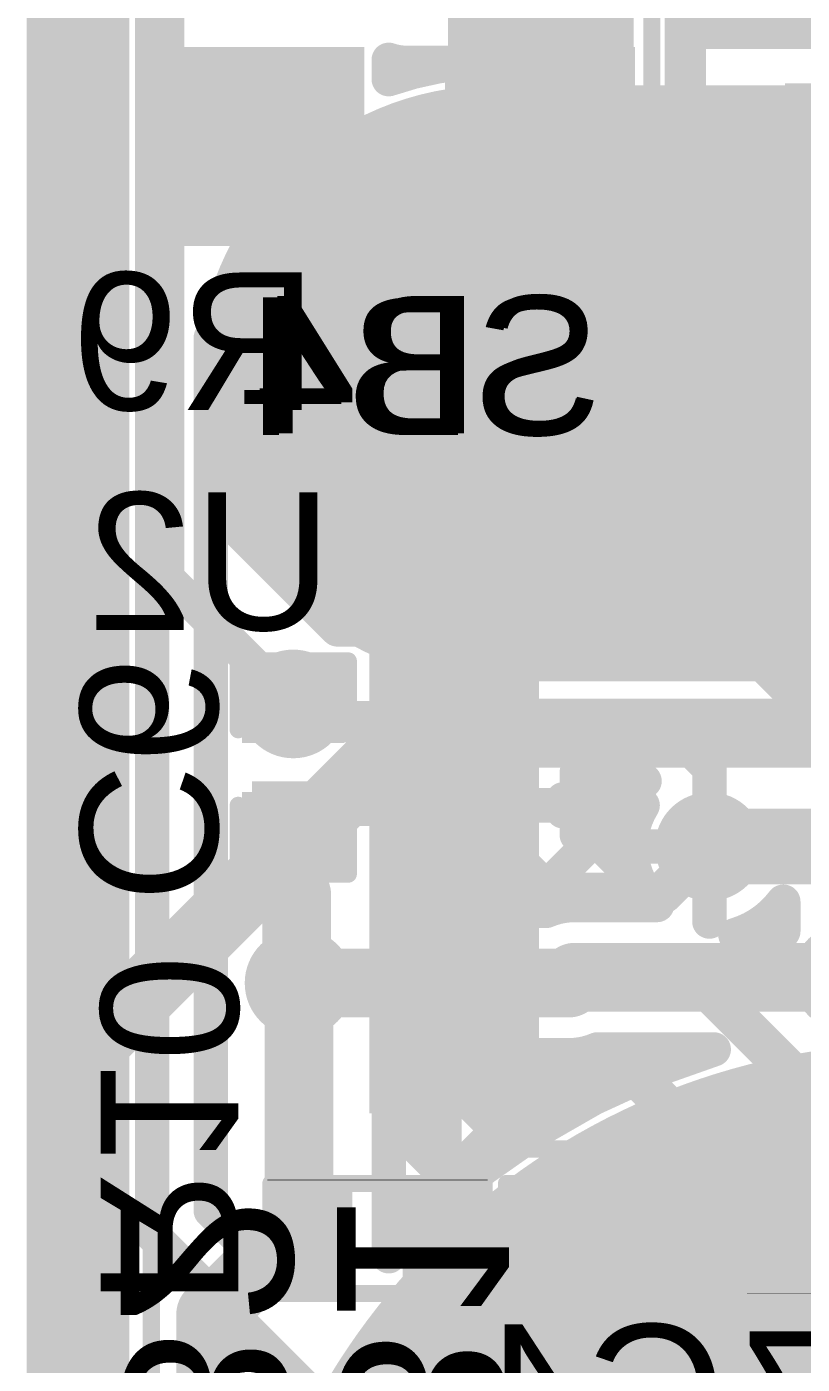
# Model space of a CAD drawing. Header units: millimetres. Extents: x -1.12 to 0.87, y -0.24 to 1.5.
# Drawn here: x -0.4455 to -0.22, y 0.2484 to 0.6375 of the extents above; entities that cross this region are included whole.
import ezdxf

# ---------------------------------------------------------------- set-up
doc = ezdxf.new("R2010")
doc.units = ezdxf.units.MM
doc.header["$MEASUREMENT"] = 0
for name, color, linetype in [('BottomLayer', 5, 'Continuous'), ('BottomOverlay', 54, 'Continuous'), ('BottomPaste', 16, 'Continuous'), ('BottomSolder', 6, 'Continuous'), ('Mechanical2', 216, 'Continuous'), ('TopLayer', 1, 'Continuous'), ('TopOverlay', 2, 'Continuous'), ('TopPaste', 8, 'Continuous'), ('TopSolder', 216, 'Continuous'), ('ViaHoleLayer', 16, 'Continuous')]:
    doc.layers.add(name, color=color, linetype=linetype)
doc.styles.add('Arial', font='', dxfattribs={"height": 0.2})
doc.styles.get('Arial').set_extended_font_data('Arial')

# ---------------------------------------------------------------- blocks, each defined once
blk = doc.blocks.new('S______B______B_6')
at = {"layer": 'BottomLayer'}
for points in [[(-0.015, 0.0175), (-0.015, -0.0175), (-0.045, -0.0175), (-0.045, 0.0175)], [(0.045, 0.0175), (0.045, -0.0175), (0.015, -0.0175), (0.015, 0.0175)]]:
    blk.add_hatch(color=5, dxfattribs=at).paths.add_polyline_path(points)
at = {"layer": 'BottomPaste'}
for points in [[(-0.015, 0.0175), (-0.015, -0.0175), (-0.045, -0.0175), (-0.045, 0.0175)], [(0.045, 0.0175), (0.045, -0.0175), (0.015, -0.0175), (0.015, 0.0175)]]:
    blk.add_hatch(color=16, dxfattribs=at).paths.add_polyline_path(points)
at = {"layer": 'BottomSolder'}
for points in [[(-0.011, 0.0215), (-0.011, -0.0215), (-0.049, -0.0215), (-0.049, 0.0215)], [(0.049, 0.0215), (0.049, -0.0215), (0.011, -0.0215), (0.011, 0.0215)]]:
    blk.add_hatch(color=6, dxfattribs=at).paths.add_polyline_path(points)
at = {"layer": 'BottomOverlay', "const_width": 0.005}
for points in [[(-0.05, 0.022), (0.05, 0.022)], [(-0.05, -0.022), (-0.05, 0.022)], [(0.05, -0.022), (0.05, 0.022)], [(-0.05, -0.022), (0.05, -0.022)]]:
    blk.add_lwpolyline(points, dxfattribs=at)
at = {"layer": 'BottomOverlay', "const_width": 0.0025}
for points in [[(-0.05125, 0.022, 1), (-0.04875, 0.022, 1)], [(-0.05125, 0.022, 1), (-0.04875, 0.022, 1)], [(0.04875, 0.022, 1), (0.05125, 0.022, 1)], [(0.04875, 0.022, 1), (0.05125, 0.022, 1)], [(-0.05125, -0.022, 1), (-0.04875, -0.022, 1)], [(-0.05125, -0.022, 1), (-0.04875, -0.022, 1)], [(0.04875, -0.022, 1), (0.05125, -0.022, 1)], [(0.04875, -0.022, 1), (0.05125, -0.022, 1)]]:
    blk.add_lwpolyline(points, format="xyb", close=True, dxfattribs=at)
at = {"layer": 'BottomOverlay', "text_generation_flag": 2}
blk.add_text('SB4', height=0.04, dxfattribs=at).set_placement((-0.049245, -0.022792))
blk = doc.blocks.new('CAP_0402_B_8')
at = {"layer": 'BottomLayer'}
for points in [[(-0.0095, 0.0125), (-0.0095, -0.0125), (-0.0275, -0.0125), (-0.0275, 0.0125)], [(0.0275, 0.0125), (0.0275, -0.0125), (0.0095, -0.0125), (0.0095, 0.0125)]]:
    blk.add_hatch(color=5, dxfattribs=at).paths.add_polyline_path(points)
at = {"layer": 'BottomPaste'}
for points in [[(-0.0095, 0.0125), (-0.0095, -0.0125), (-0.0275, -0.0125), (-0.0275, 0.0125)], [(0.0275, 0.0125), (0.0275, -0.0125), (0.0095, -0.0125), (0.0095, 0.0125)]]:
    blk.add_hatch(color=16, dxfattribs=at).paths.add_polyline_path(points)
at = {"layer": 'BottomSolder'}
for points in [[(-0.00714, 0.01486), (-0.00714, -0.01486), (-0.02986, -0.01486), (-0.02986, 0.01486)], [(0.02986, 0.01486), (0.02986, -0.01486), (0.00714, -0.01486), (0.00714, 0.01486)]]:
    blk.add_hatch(color=6, dxfattribs=at).paths.add_polyline_path(points)
at = {"layer": 'BottomOverlay', "const_width": 0.005}
for points in [[(-0.031, 0.016), (-0.031, -0.016)], [(-0.031, 0.016), (-0.011, 0.016)], [(0.011, 0.016), (0.031, 0.016)], [(0.031, 0.016), (0.031, -0.016)], [(-0.031, -0.016), (-0.011, -0.016)], [(0.011, -0.016), (0.031, -0.016)]]:
    blk.add_lwpolyline(points, dxfattribs=at)
at = {"layer": 'BottomOverlay', "const_width": 0.0025}
for points in [[(-0.03225, 0.016, 1), (-0.02975, 0.016, 1)], [(-0.03225, 0.016, 1), (-0.02975, 0.016, 1)], [(-0.01225, 0.016, 1), (-0.00975, 0.016, 1)], [(0.00975, 0.016, 1), (0.01225, 0.016, 1)], [(0.02975, 0.016, 1), (0.03225, 0.016, 1)], [(0.02975, 0.016, 1), (0.03225, 0.016, 1)], [(-0.03225, -0.016, 1), (-0.02975, -0.016, 1)], [(-0.03225, -0.016, 1), (-0.02975, -0.016, 1)], [(-0.01225, -0.016, 1), (-0.00975, -0.016, 1)], [(0.00975, -0.016, 1), (0.01225, -0.016, 1)], [(0.02975, -0.016, 1), (0.03225, -0.016, 1)], [(0.02975, -0.016, 1), (0.03225, -0.016, 1)]]:
    blk.add_lwpolyline(points, format="xyb", close=True, dxfattribs=at)
blk = doc.blocks.new('14_TSSOP_B_18')
at = {"layer": 'BottomLayer'}
for points in [[(0.08858, 0.08563), (0.12992, 0.08563), (0.12992, 0.06791), (0.08858, 0.06791)], [(0.08858, 0.06004), (0.12992, 0.06004), (0.12992, 0.04232), (0.08858, 0.04232)], [(0.08858, 0.03445), (0.12992, 0.03445), (0.12992, 0.01673), (0.08858, 0.01673)], [(0.08858, 0.00886), (0.12992, 0.00886), (0.12992, -0.00886), (0.08858, -0.00886)], [(0.08858, -0.01673), (0.12992, -0.01673), (0.12992, -0.03445), (0.08858, -0.03445)], [(0.08858, -0.04232), (0.12992, -0.04232), (0.12992, -0.06004), (0.08858, -0.06004)], [(0.08858, -0.06791), (0.12992, -0.06791), (0.12992, -0.08563), (0.08858, -0.08563)]]:
    blk.add_hatch(color=5, dxfattribs=at).paths.add_polyline_path(points)
at = {"layer": 'BottomPaste'}
for points in [[(0.08858, 0.08563), (0.12992, 0.08563), (0.12992, 0.06791), (0.08858, 0.06791)], [(0.08858, 0.06004), (0.12992, 0.06004), (0.12992, 0.04232), (0.08858, 0.04232)], [(0.08858, 0.03445), (0.12992, 0.03445), (0.12992, 0.01673), (0.08858, 0.01673)], [(0.08858, 0.00886), (0.12992, 0.00886), (0.12992, -0.00886), (0.08858, -0.00886)], [(0.08858, -0.01673), (0.12992, -0.01673), (0.12992, -0.03445), (0.08858, -0.03445)], [(0.08858, -0.04232), (0.12992, -0.04232), (0.12992, -0.06004), (0.08858, -0.06004)], [(0.08858, -0.06791), (0.12992, -0.06791), (0.12992, -0.08563), (0.08858, -0.08563)]]:
    blk.add_hatch(color=16, dxfattribs=at).paths.add_polyline_path(points)
at = {"layer": 'BottomSolder'}
for points in [[(0.08458, 0.08963), (0.13392, 0.08963), (0.13392, 0.06391), (0.08458, 0.06391)], [(0.08458, 0.06404), (0.13392, 0.06404), (0.13392, 0.03832), (0.08458, 0.03832)], [(0.08458, 0.03845), (0.13392, 0.03845), (0.13392, 0.01273), (0.08458, 0.01273)], [(0.08458, 0.01286), (0.13392, 0.01286), (0.13392, -0.01286), (0.08458, -0.01286)], [(0.08458, -0.01273), (0.13392, -0.01273), (0.13392, -0.03845), (0.08458, -0.03845)], [(0.08458, -0.03832), (0.13392, -0.03832), (0.13392, -0.06404), (0.08458, -0.06404)], [(0.08458, -0.06391), (0.13392, -0.06391), (0.13392, -0.08963), (0.08458, -0.08963)]]:
    blk.add_hatch(color=6, dxfattribs=at).paths.add_polyline_path(points)
at = {"layer": 'BottomOverlay', "const_width": 0.005}
for points in [[(0.09, 0.1), (-0.09, 0.1)], [(0.09, 0.1), (0.09, 0.092)], [(0.09, -0.092), (0.09, -0.1)], [(0.09, -0.1), (-0.09, -0.1)]]:
    blk.add_lwpolyline(points, dxfattribs=at)
at = {"layer": 'BottomOverlay', "const_width": 0.0025}
for points in [[(0.08875, 0.1, 1), (0.09125, 0.1, 1)], [(0.08875, 0.1, 1), (0.09125, 0.1, 1)], [(0.08875, 0.092, 1), (0.09125, 0.092, 1)], [(0.08875, -0.092, 1), (0.09125, -0.092, 1)], [(0.08875, -0.1, 1), (0.09125, -0.1, 1)], [(0.08875, -0.1, 1), (0.09125, -0.1, 1)]]:
    blk.add_lwpolyline(points, format="xyb", close=True, dxfattribs=at)
blk = doc.blocks.new('RES_0402_B_19')
at = {"layer": 'BottomLayer'}
for points in [[(-0.0095, 0.0125), (-0.0095, -0.0125), (-0.0275, -0.0125), (-0.0275, 0.0125)], [(0.0275, 0.0125), (0.0275, -0.0125), (0.0095, -0.0125), (0.0095, 0.0125)]]:
    blk.add_hatch(color=5, dxfattribs=at).paths.add_polyline_path(points)
at = {"layer": 'BottomPaste'}
for points in [[(-0.0095, 0.0125), (-0.0095, -0.0125), (-0.0275, -0.0125), (-0.0275, 0.0125)], [(0.0275, 0.0125), (0.0275, -0.0125), (0.0095, -0.0125), (0.0095, 0.0125)]]:
    blk.add_hatch(color=16, dxfattribs=at).paths.add_polyline_path(points)
at = {"layer": 'BottomSolder'}
for points in [[(-0.00733, 0.01467), (-0.00733, -0.01467), (-0.02967, -0.01467), (-0.02967, 0.01467)], [(0.02967, 0.01467), (0.02967, -0.01467), (0.00733, -0.01467), (0.00733, 0.01467)]]:
    blk.add_hatch(color=6, dxfattribs=at).paths.add_polyline_path(points)
at = {"layer": 'BottomOverlay'}
for points, const_width in [([(-0.031, -0.016), (-0.031, 0.016)], 0.005), ([(-0.031, 0.016), (0.031, 0.016)], 0.005), ([(-0.032, 0.017), (0.032, 0.017)], 0.000127), ([(0.031, -0.016), (0.031, 0.016)], 0.005), ([(-0.031, -0.016), (0.031, -0.016)], 0.005)]:
    blk.add_lwpolyline(points, dxfattribs=dict(at, const_width=const_width))
for points, const_width in [([(-0.03225, 0.016, 1), (-0.02975, 0.016, 1)], 0.0025), ([(-0.03225, 0.016, 1), (-0.02975, 0.016, 1)], 0.0025), ([(-0.03203, 0.017, 1), (-0.03197, 0.017, 1)], 0.0000635), ([(0.02975, 0.016, 1), (0.03225, 0.016, 1)], 0.0025), ([(0.02975, 0.016, 1), (0.03225, 0.016, 1)], 0.0025), ([(0.03197, 0.017, 1), (0.03203, 0.017, 1)], 0.0000635), ([(-0.03225, -0.016, 1), (-0.02975, -0.016, 1)], 0.0025), ([(-0.03225, -0.016, 1), (-0.02975, -0.016, 1)], 0.0025), ([(0.02975, -0.016, 1), (0.03225, -0.016, 1)], 0.0025), ([(0.02975, -0.016, 1), (0.03225, -0.016, 1)], 0.0025)]:
    blk.add_lwpolyline(points, format="xyb", close=True, dxfattribs=dict(at, const_width=const_width))
blk = doc.blocks.new('TC33X_2_104E__B_20')
at = {"layer": 'BottomLayer'}
for points in [[(-0.02362, 0.02362), (0.02362, 0.02362), (0.02362, -0.02362), (-0.02362, -0.02362)], [(0.05512, 0.02362), (0.10236, 0.02362), (0.10236, -0.02362), (0.05512, -0.02362)], [(0.00787, -0.07087), (0.07087, -0.07087), (0.07087, -0.12992), (0.00787, -0.12992)]]:
    blk.add_hatch(color=5, dxfattribs=at).paths.add_polyline_path(points)
at = {"layer": 'BottomPaste'}
for points in [[(-0.02362, 0.02362), (0.02362, 0.02362), (0.02362, -0.02362), (-0.02362, -0.02362)], [(0.05512, 0.02362), (0.10236, 0.02362), (0.10236, -0.02362), (0.05512, -0.02362)], [(0.00787, -0.07087), (0.07087, -0.07087), (0.07087, -0.12992), (0.00787, -0.12992)]]:
    blk.add_hatch(color=16, dxfattribs=at).paths.add_polyline_path(points)
at = {"layer": 'BottomSolder'}
for points in [[(-0.02762, 0.02762), (0.02762, 0.02762), (0.02762, -0.02762), (-0.02762, -0.02762)], [(0.05112, 0.02762), (0.10636, 0.02762), (0.10636, -0.02762), (0.05112, -0.02762)], [(0.00387, -0.06687), (0.07487, -0.06687), (0.07487, -0.13392), (0.00387, -0.13392)]]:
    blk.add_hatch(color=6, dxfattribs=at).paths.add_polyline_path(points)
at = {"layer": 'BottomOverlay', "const_width": 0.005}
for points in [[(-0.03252, 0.02776), (-0.03252, -0.11231)], [(0.11126, 0.02776), (-0.03252, 0.02776)], [(0.11126, 0.02776), (0.11126, -0.11231)], [(-0.038, 0.005), (-0.043, 0.01)], [(-0.043, 0.01), (-0.043, 0)], [(-0.038, 0.005), (-0.043, 0)], [(-0.02063, -0.1242), (-0.03252, -0.11231)], [(0.11126, -0.11231), (0.09937, -0.1242)], [(-0.00063, -0.1242), (-0.02063, -0.1242)], [(0.09937, -0.1242), (0.07937, -0.1242)]]:
    blk.add_lwpolyline(points, dxfattribs=at)
at = {"layer": 'BottomOverlay', "const_width": 0.0025}
for points in [[(-0.03377, 0.02776, 1), (-0.03127, 0.02776, 1)], [(-0.03377, 0.02776, 1), (-0.03127, 0.02776, 1)], [(0.11001, 0.02776, 1), (0.11251, 0.02776, 1)], [(0.11001, 0.02776, 1), (0.11251, 0.02776, 1)], [(-0.04425, 0.01, 1), (-0.04175, 0.01, 1)], [(-0.04425, 0.01, 1), (-0.04175, 0.01, 1)], [(-0.03925, 0.005, 1), (-0.03675, 0.005, 1)], [(-0.03925, 0.005, 1), (-0.03675, 0.005, 1)], [(-0.04425, 0, 1), (-0.04175, 0, 1)], [(-0.04425, 0, 1), (-0.04175, 0, 1)], [(-0.03377, -0.11231, 1), (-0.03127, -0.11231, 1)], [(-0.03377, -0.11231, 1), (-0.03127, -0.11231, 1)], [(0.11001, -0.11231, 1), (0.11251, -0.11231, 1)], [(0.11001, -0.11231, 1), (0.11251, -0.11231, 1)], [(-0.02188, -0.1242, 1), (-0.01938, -0.1242, 1)], [(-0.02188, -0.1242, 1), (-0.01938, -0.1242, 1)], [(-0.00188, -0.1242, 1), (0.00062, -0.1242, 1)], [(0.07812, -0.1242, 1), (0.08062, -0.1242, 1)], [(0.09812, -0.1242, 1), (0.10062, -0.1242, 1)], [(0.09812, -0.1242, 1), (0.10062, -0.1242, 1)]]:
    blk.add_lwpolyline(points, format="xyb", close=True, dxfattribs=at)
blk = doc.blocks.new('R__0402_B_22')
at = {"layer": 'BottomLayer'}
for points in [[(-0.0095, 0.0125), (-0.0095, -0.0125), (-0.0275, -0.0125), (-0.0275, 0.0125)], [(0.0275, 0.0125), (0.0275, -0.0125), (0.0095, -0.0125), (0.0095, 0.0125)]]:
    blk.add_hatch(color=5, dxfattribs=at).paths.add_polyline_path(points)
at = {"layer": 'BottomPaste'}
for points in [[(-0.0095, 0.0125), (-0.0095, -0.0125), (-0.0275, -0.0125), (-0.0275, 0.0125)], [(0.0275, 0.0125), (0.0275, -0.0125), (0.0095, -0.0125), (0.0095, 0.0125)]]:
    blk.add_hatch(color=16, dxfattribs=at).paths.add_polyline_path(points)
at = {"layer": 'BottomSolder'}
for points in [[(-0.0055, 0.0165), (-0.0055, -0.0165), (-0.0315, -0.0165), (-0.0315, 0.0165)], [(0.0315, 0.0165), (0.0315, -0.0165), (0.0055, -0.0165), (0.0055, 0.0165)]]:
    blk.add_hatch(color=6, dxfattribs=at).paths.add_polyline_path(points)
at = {"layer": 'BottomOverlay'}
for points, const_width in [([(0.031, 0.016), (-0.031, 0.016)], 0.005), ([(-0.031, 0.016), (-0.031, -0.016)], 0.005), ([(0.032, 0.017), (-0.032, 0.017)], 0.000127), ([(0.031, 0.016), (0.031, -0.016)], 0.005), ([(0.031, -0.016), (-0.031, -0.016)], 0.005)]:
    blk.add_lwpolyline(points, dxfattribs=dict(at, const_width=const_width))
for points, const_width in [([(-0.03225, 0.016, 1), (-0.02975, 0.016, 1)], 0.0025), ([(-0.03225, 0.016, 1), (-0.02975, 0.016, 1)], 0.0025), ([(-0.03203, 0.017, 1), (-0.03197, 0.017, 1)], 0.0000635), ([(0.02975, 0.016, 1), (0.03225, 0.016, 1)], 0.0025), ([(0.02975, 0.016, 1), (0.03225, 0.016, 1)], 0.0025), ([(0.03197, 0.017, 1), (0.03203, 0.017, 1)], 0.0000635), ([(-0.03225, -0.016, 1), (-0.02975, -0.016, 1)], 0.0025), ([(-0.03225, -0.016, 1), (-0.02975, -0.016, 1)], 0.0025), ([(0.02975, -0.016, 1), (0.03225, -0.016, 1)], 0.0025), ([(0.02975, -0.016, 1), (0.03225, -0.016, 1)], 0.0025)]:
    blk.add_lwpolyline(points, format="xyb", close=True, dxfattribs=dict(at, const_width=const_width))
blk = doc.blocks.new('SOD_323_B_28')
at = {"layer": 'BottomLayer'}
for points in [[(-0.02953, -0.01772), (-0.06102, -0.01772), (-0.06102, 0.01772), (-0.02953, 0.01772)], [(0.06102, -0.01772), (0.02953, -0.01772), (0.02953, 0.01772), (0.06102, 0.01772)]]:
    blk.add_hatch(color=5, dxfattribs=at).paths.add_polyline_path(points)
at = {"layer": 'BottomOverlay'}
for points in [[(-0.079, 0.019), (-0.036, 0.019), (-0.036, 0.031), (-0.079, 0.031)], [(-0.079, -0.02), (-0.062, -0.02), (-0.062, 0.02), (-0.079, 0.02)], [(-0.079, -0.031), (-0.036, -0.031), (-0.036, -0.019), (-0.079, -0.019)]]:
    blk.add_hatch(color=54, dxfattribs=at).paths.add_polyline_path(points)
at = {"layer": 'BottomPaste'}
for points in [[(-0.02953, -0.01772), (-0.06102, -0.01772), (-0.06102, 0.01772), (-0.02953, 0.01772)], [(0.06102, -0.01772), (0.02953, -0.01772), (0.02953, 0.01772), (0.06102, 0.01772)]]:
    blk.add_hatch(color=16, dxfattribs=at).paths.add_polyline_path(points)
at = {"layer": 'BottomSolder'}
for points in [[(-0.02736, -0.01988), (-0.06319, -0.01988), (-0.06319, 0.01988), (-0.02736, 0.01988)], [(0.06319, -0.01988), (0.02736, -0.01988), (0.02736, 0.01988), (0.06319, 0.01988)]]:
    blk.add_hatch(color=6, dxfattribs=at).paths.add_polyline_path(points)
at = {"layer": 'BottomOverlay', "const_width": 0.005}
for points in [[(-0.036, 0.029), (0.037, 0.029)], [(0.037, 0.022), (0.037, 0.029)], [(0.037, -0.029), (0.037, -0.022)], [(-0.036, -0.029), (0.037, -0.029)]]:
    blk.add_lwpolyline(points, dxfattribs=at)
at = {"layer": 'BottomOverlay', "const_width": 0.0025}
for points in [[(-0.03725, 0.029, 1), (-0.03475, 0.029, 1)], [(0.03575, 0.029, 1), (0.03825, 0.029, 1)], [(0.03575, 0.029, 1), (0.03825, 0.029, 1)], [(0.03575, 0.022, 1), (0.03825, 0.022, 1)], [(0.03575, -0.022, 1), (0.03825, -0.022, 1)], [(-0.03725, -0.029, 1), (-0.03475, -0.029, 1)], [(0.03575, -0.029, 1), (0.03825, -0.029, 1)], [(0.03575, -0.029, 1), (0.03825, -0.029, 1)]]:
    blk.add_lwpolyline(points, format="xyb", close=True, dxfattribs=at)
blk = doc.blocks.new('SEMG_SENSOR_31')
at = {"layer": 'TopLayer'}
h = blk.add_hatch(color=1, dxfattribs=at)
edge = h.paths.add_edge_path()
edge.add_arc((-0.12401, -0.0005), 0.08268, 90, 270)
edge.add_line((-0.12401, -0.08318), (0.12402, -0.08318))
edge.add_arc((0.12402, -0.0005), 0.08268, 270, 450)
edge.add_line((0.12402, 0.08217), (-0.12401, 0.08217))
h = blk.add_hatch(color=1, dxfattribs=at)
edge = h.paths.add_edge_path()
edge.add_arc((0, -0.3932), 0.19685, 0, 360)
at = {"layer": 'TopPaste'}
h = blk.add_hatch(color=8, dxfattribs=at)
edge = h.paths.add_edge_path()
edge.add_arc((-0.12401, -0.0005), 0.08268, 90, 270)
edge.add_line((-0.12401, -0.08318), (0.12402, -0.08318))
edge.add_arc((0.12402, -0.0005), 0.08268, 270, 450)
edge.add_line((0.12402, 0.08217), (-0.12401, 0.08217))
h = blk.add_hatch(color=8, dxfattribs=at)
edge = h.paths.add_edge_path()
edge.add_arc((0, -0.3932), 0.19685, 0, 360)
at = {"layer": 'TopSolder'}
h = blk.add_hatch(color=216, dxfattribs=at)
edge = h.paths.add_edge_path()
edge.add_arc((-0.12401, -0.0005), 0.08668, 90, 270)
edge.add_line((-0.12401, -0.08718), (0.12402, -0.08718))
edge.add_arc((0.12402, -0.0005), 0.08668, 270, 450)
edge.add_line((0.12402, 0.08617), (-0.12401, 0.08617))
h = blk.add_hatch(color=216, dxfattribs=at)
edge = h.paths.add_edge_path()
edge.add_arc((0, -0.3932), 0.20085, 0, 360)
at = {"layer": 'TopOverlay', "const_width": 0.005}
blk.add_lwpolyline([(-0.22375, -0.43172), (-0.22375, 0.43172)], dxfattribs=at)
blk = doc.blocks.new('CAP_0402_B_32')
at = {"layer": 'BottomLayer'}
for points in [[(-0.0095, 0.0125), (-0.0095, -0.0125), (-0.0275, -0.0125), (-0.0275, 0.0125)], [(0.0275, 0.0125), (0.0275, -0.0125), (0.0095, -0.0125), (0.0095, 0.0125)]]:
    blk.add_hatch(color=5, dxfattribs=at).paths.add_polyline_path(points)
at = {"layer": 'BottomPaste'}
for points in [[(-0.0095, 0.0125), (-0.0095, -0.0125), (-0.0275, -0.0125), (-0.0275, 0.0125)], [(0.0275, 0.0125), (0.0275, -0.0125), (0.0095, -0.0125), (0.0095, 0.0125)]]:
    blk.add_hatch(color=16, dxfattribs=at).paths.add_polyline_path(points)
at = {"layer": 'BottomSolder'}
for points in [[(-0.00714, 0.01486), (-0.00714, -0.01486), (-0.02986, -0.01486), (-0.02986, 0.01486)], [(0.02986, 0.01486), (0.02986, -0.01486), (0.00714, -0.01486), (0.00714, 0.01486)]]:
    blk.add_hatch(color=6, dxfattribs=at).paths.add_polyline_path(points)
at = {"layer": 'BottomOverlay', "const_width": 0.005}
for points in [[(-0.031, 0.016), (-0.031, -0.016)], [(-0.011, 0.016), (-0.031, 0.016)], [(0.031, 0.016), (0.011, 0.016)], [(0.031, 0.016), (0.031, -0.016)], [(-0.011, -0.016), (-0.031, -0.016)], [(0.031, -0.016), (0.011, -0.016)]]:
    blk.add_lwpolyline(points, dxfattribs=at)
at = {"layer": 'BottomOverlay', "const_width": 0.0025}
for points in [[(-0.03225, 0.016, 1), (-0.02975, 0.016, 1)], [(-0.03225, 0.016, 1), (-0.02975, 0.016, 1)], [(-0.01225, 0.016, 1), (-0.00975, 0.016, 1)], [(0.00975, 0.016, 1), (0.01225, 0.016, 1)], [(0.02975, 0.016, 1), (0.03225, 0.016, 1)], [(0.02975, 0.016, 1), (0.03225, 0.016, 1)], [(-0.03225, -0.016, 1), (-0.02975, -0.016, 1)], [(-0.03225, -0.016, 1), (-0.02975, -0.016, 1)], [(-0.01225, -0.016, 1), (-0.00975, -0.016, 1)], [(0.00975, -0.016, 1), (0.01225, -0.016, 1)], [(0.02975, -0.016, 1), (0.03225, -0.016, 1)], [(0.02975, -0.016, 1), (0.03225, -0.016, 1)]]:
    blk.add_lwpolyline(points, format="xyb", close=True, dxfattribs=at)

msp = doc.modelspace()

# ---------------------------------------------------------------- hatches: boundary and pattern name
at = {"layer": 'BottomLayer'}
for points in [[(-0.323, 0.573), (-0.269, 0.573), (-0.269, 0.734), (-0.323, 0.734)], [(-0.225, 0.52), (-0.179, 0.52), (-0.179, 0.621), (-0.225, 0.621)], [(-0.353, 0.479), (-0.282, 0.479), (-0.282, 0.54), (-0.353, 0.54)], [(-0.38, 0.392), (-0.352, 0.392), (-0.352, 0.418), (-0.38, 0.418)], [(-0.26698, 0.272), (-0.21198, 0.272), (-0.21198, 0.3), (-0.26698, 0.3)]]:
    msp.add_hatch(color=5, dxfattribs=at).paths.add_polyline_path(points)
h = msp.add_hatch(color=5, dxfattribs=at)
edge = h.paths.add_edge_path()
edge.add_arc((-0.368, 0.4405), 0.01181, 0, 360)
h = msp.add_hatch(color=5, dxfattribs=at)
edge = h.paths.add_edge_path()
edge.add_arc((-0.247, 0.399), 0.01181, 0, 360)
h = msp.add_hatch(color=5, dxfattribs=at)
edge = h.paths.add_edge_path()
edge.add_arc((-0.3663, 0.3593), 0.01181, 0, 360)
at = {"layer": 'BottomSolder'}
h = msp.add_hatch(color=6, dxfattribs=at)
edge = h.paths.add_edge_path()
edge.add_arc((-0.368, 0.4405), 0.01581, 0, 360)
h = msp.add_hatch(color=6, dxfattribs=at)
edge = h.paths.add_edge_path()
edge.add_arc((-0.247, 0.399), 0.01581, 0, 360)
h = msp.add_hatch(color=6, dxfattribs=at)
edge = h.paths.add_edge_path()
edge.add_arc((-0.3663, 0.3593), 0.01581, 0, 360)
h = msp.add_hatch(color=6, dxfattribs=at)
edge = h.paths.add_edge_path()
edge.add_arc((-0.207, 0.361), 0.01581, 0, 360)
at = {"layer": 'TopLayer'}
h = msp.add_hatch(color=1, dxfattribs=at)
edge = h.paths.add_edge_path()
edge.add_arc((-0.368, 0.4405), 0.01181, 0, 360)
h = msp.add_hatch(color=1, dxfattribs=at)
edge = h.paths.add_edge_path()
edge.add_arc((-0.247, 0.399), 0.01181, 0, 360)
h = msp.add_hatch(color=1, dxfattribs=at)
edge = h.paths.add_edge_path()
edge.add_arc((-0.3663, 0.3593), 0.01181, 0, 360)
at = {"layer": 'TopSolder'}
h = msp.add_hatch(color=216, dxfattribs=at)
edge = h.paths.add_edge_path()
edge.add_arc((-0.368, 0.4405), 0.01581, 0, 360)
h = msp.add_hatch(color=216, dxfattribs=at)
edge = h.paths.add_edge_path()
edge.add_arc((-0.247, 0.399), 0.01581, 0, 360)
h = msp.add_hatch(color=216, dxfattribs=at)
edge = h.paths.add_edge_path()
edge.add_arc((-0.3663, 0.3593), 0.01581, 0, 360)
h = msp.add_hatch(color=216, dxfattribs=at)
edge = h.paths.add_edge_path()
edge.add_arc((-0.207, 0.361), 0.01581, 0, 360)
at = {"layer": 'ViaHoleLayer'}
h = msp.add_hatch(color=16, dxfattribs=at)
edge = h.paths.add_edge_path()
edge.add_arc((-0.368, 0.4405), 0.00591, 0, 360)
h = msp.add_hatch(color=16, dxfattribs=at)
edge = h.paths.add_edge_path()
edge.add_arc((-0.247, 0.399), 0.00591, 0, 360)
h = msp.add_hatch(color=16, dxfattribs=at)
edge = h.paths.add_edge_path()
edge.add_arc((-0.3663, 0.3593), 0.00591, 0, 360)

# ---------------------------------------------------------------- linework, layer by layer
at = {"layer": 'BottomLayer'}
for points, const_width in [([(-0.25398, 0.542), (-0.25398, 0.768)], 0.012), ([(-0.409, 0.57624), (-0.409, 0.67598)], 0.01), ([(-0.31298, 0.62072), (-0.31298, 0.654)], 0.01), ([(-0.31298, 0.62072), (-0.29626, 0.604)], 0.01), ([(-0.29626, 0.53222), (-0.29626, 0.604)], 0.022), ([(-0.375, 0.56398), (-0.375, 0.604)], 0.01), ([(-0.409, 0.28604), (-0.409, 0.57624)], 0.01), ([(-0.39198, 0.547), (-0.375, 0.56398)], 0.01), ([(-0.39198, 0.49898), (-0.39198, 0.547)], 0.01), ([(-0.255, 0.479), (-0.255, 0.542)], 0.015), ([(-0.31898, 0.5095), (-0.29626, 0.53222)], 0.01), ([(-0.39198, 0.49898), (-0.35518, 0.46218)], 0.01), ([(-0.39198, 0.29306), (-0.39198, 0.49898)], 0.01), ([(-0.255, 0.479), (-0.207, 0.431)], 0.015), ([(-0.35518, 0.46218), (-0.32222, 0.46218)], 0.01), ([(-0.368, 0.43531), (-0.368, 0.4405)], 0.012), ([(-0.368, 0.43531), (-0.32272, 0.43531)], 0.012), ([(-0.32123, 0.43659), (-0.26175, 0.43659)], 0.01), ([(-0.26175, 0.43659), (-0.247, 0.42184)], 0.01), ([(-0.28556, 0.42059), (-0.26838, 0.42059)], 0.01), ([(-0.28556, 0.41273), (-0.28556, 0.42059)], 0.01), ([(-0.27135, 0.42059), (-0.26729, 0.41653)], 0.01), ([(-0.26838, 0.42059), (-0.26585, 0.41806)], 0.01), ([(-0.247, 0.399), (-0.247, 0.42184)], 0.01), ([(-0.357, 0.411), (-0.32123, 0.411)], 0.012), ([(-0.28956, 0.41273), (-0.28556, 0.41273)], 0.01), ([(-0.28956, 0.40927), (-0.28956, 0.41273)], 0.01), ([(-0.3645, 0.4035), (-0.357, 0.411)], 0.01), ([(-0.28956, 0.40927), (-0.28556, 0.40927)], 0.01), ([(-0.28831, 0.40927), (-0.28556, 0.40652)], 0.01), ([(-0.28556, 0.40241), (-0.28556, 0.40927)], 0.01), ([(-0.27919, 0.40241), (-0.27132, 0.41028)], 0.01), ([(-0.368, 0.386), (-0.368, 0.4005)], 0.02), ([(-0.28556, 0.40652), (-0.28145, 0.40241)], 0.01), ([(-0.368, 0.4035), (-0.3645, 0.4035)], 0.01), ([(-0.28556, 0.40241), (-0.27359, 0.40241)], 0.01), ([(-0.26059, 0.38541), (-0.247, 0.399)], 0.012), ([(-0.26881, 0.399), (-0.247, 0.399)], 0.01), ([(-0.247, 0.37719), (-0.247, 0.399)], 0.01), ([(-0.368, 0.386), (-0.36699, 0.38499)], 0.02), ([(-0.36699, 0.35999), (-0.36699, 0.38499)], 0.02), ([(-0.32285, 0.38604), (-0.32222, 0.38541)], 0.01), ([(-0.32123, 0.38541), (-0.26059, 0.38541)], 0.012), ([(-0.2255, 0.37435), (-0.2255, 0.38298)], 0.01), ([(-0.22947, 0.37871), (-0.2255, 0.37474)], 0.01), ([(-0.23778, 0.37182), (-0.22965, 0.36369)], 0.01), ([(-0.36699, 0.35999), (-0.3663, 0.3593)], 0.02), ([(-0.23135, 0.36539), (-0.22869, 0.36806)], 0.01), ([(-0.32222, 0.35982), (-0.24982, 0.35982)], 0.012), ([(-0.24982, 0.35982), (-0.18548, 0.29548)], 0.012), ([(-0.325, 0.33144), (-0.32233, 0.33411)], 0.012), ([(-0.32222, 0.33423), (-0.32123, 0.33423)], 0.012), ([(-0.32233, 0.33411), (-0.32222, 0.33423)], 0.01), ([(-0.32123, 0.33423), (-0.27023, 0.33423)], 0.012), ([(-0.27023, 0.33423), (-0.24821, 0.31221)], 0.012), ([(-0.325, 0.285), (-0.325, 0.33144)], 0.012), ([(-0.24821, 0.293), (-0.24821, 0.31221)], 0.012), ([(-0.39198, 0.29306), (-0.38392, 0.285)], 0.01), ([(-0.409, 0.28604), (-0.36296, 0.24)], 0.01), ([(-0.38392, 0.285), (-0.362, 0.285)], 0.01), ([(-0.29348, 0.26386), (-0.29348, 0.285)], 0.01), ([(-0.29348, 0.285), (-0.28948, 0.281)], 0.01), ([(-0.29348, 0.26386), (-0.28762, 0.258)], 0.01), ([(-0.28762, 0.258), (-0.17898, 0.258)], 0.01)]:
    msp.add_lwpolyline(points, dxfattribs=dict(at, const_width=const_width))
for points, const_width in [([(-0.31548, 0.62072, 1), (-0.31048, 0.62072, 1)], 0.005), ([(-0.31548, 0.62072, 1), (-0.31048, 0.62072, 1)], 0.005), ([(-0.30176, 0.604, 1), (-0.29076, 0.604, 1)], 0.011), ([(-0.3775, 0.604, 1), (-0.3725, 0.604, 1)], 0.005), ([(-0.29876, 0.604, 1), (-0.29376, 0.604, 1)], 0.005), ([(-0.4115, 0.57624, 1), (-0.4065, 0.57624, 1)], 0.005), ([(-0.4115, 0.57624, 1), (-0.4065, 0.57624, 1)], 0.005), ([(-0.3775, 0.56398, 1), (-0.3725, 0.56398, 1)], 0.005), ([(-0.3775, 0.56398, 1), (-0.3725, 0.56398, 1)], 0.005), ([(-0.39448, 0.547, 1), (-0.38948, 0.547, 1)], 0.005), ([(-0.39448, 0.547, 1), (-0.38948, 0.547, 1)], 0.005), ([(-0.25875, 0.542, 1), (-0.25125, 0.542, 1)], 0.0075), ([(-0.25698, 0.542, 1), (-0.25098, 0.542, 1)], 0.006), ([(-0.30176, 0.53222, 1), (-0.29076, 0.53222, 1)], 0.011), ([(-0.29876, 0.53222, 1), (-0.29376, 0.53222, 1)], 0.005), ([(-0.32148, 0.5095, 1), (-0.31648, 0.5095, 1)], 0.005), ([(-0.39448, 0.49898, 1), (-0.38948, 0.49898, 1)], 0.005), ([(-0.39448, 0.49898, 1), (-0.38948, 0.49898, 1)], 0.005), ([(-0.39448, 0.49898, 1), (-0.38948, 0.49898, 1)], 0.005), ([(-0.25875, 0.479, 1), (-0.25125, 0.479, 1)], 0.0075), ([(-0.25875, 0.479, 1), (-0.25125, 0.479, 1)], 0.0075), ([(-0.35768, 0.46218, 1), (-0.35268, 0.46218, 1)], 0.005), ([(-0.35768, 0.46218, 1), (-0.35268, 0.46218, 1)], 0.005), ([(-0.32472, 0.46218, 1), (-0.31972, 0.46218, 1)], 0.005), ([(-0.371, 0.4405, 1), (-0.365, 0.4405, 1)], 0.006), ([(-0.371, 0.43531, 1), (-0.365, 0.43531, 1)], 0.006), ([(-0.371, 0.43531, 1), (-0.365, 0.43531, 1)], 0.006), ([(-0.32572, 0.43531, 1), (-0.31972, 0.43531, 1)], 0.006), ([(-0.32373, 0.43659, 1), (-0.31873, 0.43659, 1)], 0.005), ([(-0.26425, 0.43659, 1), (-0.25925, 0.43659, 1)], 0.005), ([(-0.26425, 0.43659, 1), (-0.25925, 0.43659, 1)], 0.005), ([(-0.28806, 0.42059, 1), (-0.28306, 0.42059, 1)], 0.005), ([(-0.28806, 0.42059, 1), (-0.28306, 0.42059, 1)], 0.005), ([(-0.27385, 0.42059, 1), (-0.26885, 0.42059, 1)], 0.005), ([(-0.27088, 0.42059, 1), (-0.26588, 0.42059, 1)], 0.005), ([(-0.27088, 0.42059, 1), (-0.26588, 0.42059, 1)], 0.005), ([(-0.2495, 0.42184, 1), (-0.2445, 0.42184, 1)], 0.005), ([(-0.2495, 0.42184, 1), (-0.2445, 0.42184, 1)], 0.005), ([(-0.26979, 0.41653, 1), (-0.26479, 0.41653, 1)], 0.005), ([(-0.26835, 0.41806, 1), (-0.26335, 0.41806, 1)], 0.005), ([(-0.26835, 0.41806, 1), (-0.26335, 0.41806, 1)], 0.005), ([(-0.36, 0.411, 1), (-0.354, 0.411, 1)], 0.006), ([(-0.32423, 0.411, 1), (-0.31823, 0.411, 1)], 0.006), ([(-0.29206, 0.41273, 1), (-0.28706, 0.41273, 1)], 0.005), ([(-0.29206, 0.41273, 1), (-0.28706, 0.41273, 1)], 0.005), ([(-0.28806, 0.41273, 1), (-0.28306, 0.41273, 1)], 0.005), ([(-0.28806, 0.41273, 1), (-0.28306, 0.41273, 1)], 0.005), ([(-0.3595, 0.411, 1), (-0.3545, 0.411, 1)], 0.005), ([(-0.29206, 0.40927, 1), (-0.28706, 0.40927, 1)], 0.005), ([(-0.29206, 0.40927, 1), (-0.28706, 0.40927, 1)], 0.005), ([(-0.29081, 0.40927, 1), (-0.28581, 0.40927, 1)], 0.005), ([(-0.28806, 0.40927, 1), (-0.28306, 0.40927, 1)], 0.005), ([(-0.28806, 0.40927, 1), (-0.28306, 0.40927, 1)], 0.005), ([(-0.27382, 0.41028, 1), (-0.26882, 0.41028, 1)], 0.005), ([(-0.373, 0.4005, 1), (-0.363, 0.4005, 1)], 0.01), ([(-0.28806, 0.40652, 1), (-0.28306, 0.40652, 1)], 0.005), ([(-0.28806, 0.40652, 1), (-0.28306, 0.40652, 1)], 0.005), ([(-0.3705, 0.4035, 1), (-0.3655, 0.4035, 1)], 0.005), ([(-0.367, 0.4035, 1), (-0.362, 0.4035, 1)], 0.005), ([(-0.367, 0.4035, 1), (-0.362, 0.4035, 1)], 0.005), ([(-0.28806, 0.40241, 1), (-0.28306, 0.40241, 1)], 0.005), ([(-0.28806, 0.40241, 1), (-0.28306, 0.40241, 1)], 0.005), ([(-0.28395, 0.40241, 1), (-0.27895, 0.40241, 1)], 0.005), ([(-0.28169, 0.40241, 1), (-0.27669, 0.40241, 1)], 0.005), ([(-0.27609, 0.40241, 1), (-0.27109, 0.40241, 1)], 0.005), ([(-0.27609, 0.40241, 1), (-0.27109, 0.40241, 1)], 0.005), ([(-0.25, 0.399, 1), (-0.244, 0.399, 1)], 0.006), ([(-0.27131, 0.399, 1), (-0.26631, 0.399, 1)], 0.005), ([(-0.2495, 0.399, 1), (-0.2445, 0.399, 1)], 0.005), ([(-0.2495, 0.399, 1), (-0.2445, 0.399, 1)], 0.005), ([(-0.2495, 0.399, 1), (-0.2445, 0.399, 1)], 0.005), ([(-0.373, 0.386, 1), (-0.363, 0.386, 1)], 0.01), ([(-0.373, 0.386, 1), (-0.363, 0.386, 1)], 0.01), ([(-0.37199, 0.38499, 1), (-0.36199, 0.38499, 1)], 0.01), ([(-0.37199, 0.38499, 1), (-0.36199, 0.38499, 1)], 0.01), ([(-0.32535, 0.38604, 1), (-0.32035, 0.38604, 1)], 0.005), ([(-0.32423, 0.38541, 1), (-0.31823, 0.38541, 1)], 0.006), ([(-0.32472, 0.38541, 1), (-0.31972, 0.38541, 1)], 0.005), ([(-0.26359, 0.38541, 1), (-0.25759, 0.38541, 1)], 0.006), ([(-0.26359, 0.38541, 1), (-0.25759, 0.38541, 1)], 0.006), ([(-0.228, 0.38298, 1), (-0.223, 0.38298, 1)], 0.005), ([(-0.228, 0.38298, 1), (-0.223, 0.38298, 1)], 0.005), ([(-0.2495, 0.37719, 1), (-0.2445, 0.37719, 1)], 0.005), ([(-0.23197, 0.37871, 1), (-0.22697, 0.37871, 1)], 0.005), ([(-0.24193, 0.37328, 1), (-0.23693, 0.37328, 1)], 0.005), ([(-0.228, 0.37474, 1), (-0.223, 0.37474, 1)], 0.005), ([(-0.228, 0.37435, 1), (-0.223, 0.37435, 1)], 0.005), ([(-0.228, 0.37435, 1), (-0.223, 0.37435, 1)], 0.005), ([(-0.24028, 0.37182, 1), (-0.23528, 0.37182, 1)], 0.005), ([(-0.37199, 0.35999, 1), (-0.36199, 0.35999, 1)], 0.01), ([(-0.37199, 0.35999, 1), (-0.36199, 0.35999, 1)], 0.01), ([(-0.23385, 0.36539, 1), (-0.22885, 0.36539, 1)], 0.005), ([(-0.23119, 0.36806, 1), (-0.22619, 0.36806, 1)], 0.005), ([(-0.3713, 0.3593, 1), (-0.3613, 0.3593, 1)], 0.01), ([(-0.32522, 0.35982, 1), (-0.31922, 0.35982, 1)], 0.006), ([(-0.25282, 0.35982, 1), (-0.24682, 0.35982, 1)], 0.006), ([(-0.25282, 0.35982, 1), (-0.24682, 0.35982, 1)], 0.006), ([(-0.23215, 0.36369, 1), (-0.22715, 0.36369, 1)], 0.005), ([(-0.23215, 0.36369, 1), (-0.22715, 0.36369, 1)], 0.005), ([(-0.32533, 0.33411, 1), (-0.31933, 0.33411, 1)], 0.006), ([(-0.32522, 0.33423, 1), (-0.31922, 0.33423, 1)], 0.006), ([(-0.32483, 0.33411, 1), (-0.31983, 0.33411, 1)], 0.005), ([(-0.32423, 0.33423, 1), (-0.31823, 0.33423, 1)], 0.006), ([(-0.32423, 0.33423, 1), (-0.31823, 0.33423, 1)], 0.006), ([(-0.32472, 0.33423, 1), (-0.31972, 0.33423, 1)], 0.005), ([(-0.27323, 0.33423, 1), (-0.26723, 0.33423, 1)], 0.006), ([(-0.27323, 0.33423, 1), (-0.26723, 0.33423, 1)], 0.006), ([(-0.328, 0.33144, 1), (-0.322, 0.33144, 1)], 0.006), ([(-0.328, 0.33144, 1), (-0.322, 0.33144, 1)], 0.006), ([(-0.25121, 0.31221, 1), (-0.24521, 0.31221, 1)], 0.006), ([(-0.25121, 0.31221, 1), (-0.24521, 0.31221, 1)], 0.006), ([(-0.39448, 0.29306, 1), (-0.38948, 0.29306, 1)], 0.005), ([(-0.39448, 0.29306, 1), (-0.38948, 0.29306, 1)], 0.005), ([(-0.25121, 0.293, 1), (-0.24521, 0.293, 1)], 0.006), ([(-0.4115, 0.28604, 1), (-0.4065, 0.28604, 1)], 0.005), ([(-0.4115, 0.28604, 1), (-0.4065, 0.28604, 1)], 0.005), ([(-0.38642, 0.285, 1), (-0.38142, 0.285, 1)], 0.005), ([(-0.38642, 0.285, 1), (-0.38142, 0.285, 1)], 0.005), ([(-0.3645, 0.285, 1), (-0.3595, 0.285, 1)], 0.005), ([(-0.328, 0.285, 1), (-0.322, 0.285, 1)], 0.006), ([(-0.29598, 0.285, 1), (-0.29098, 0.285, 1)], 0.005), ([(-0.29598, 0.285, 1), (-0.29098, 0.285, 1)], 0.005), ([(-0.29198, 0.281, 1), (-0.28698, 0.281, 1)], 0.005), ([(-0.29598, 0.26386, 1), (-0.29098, 0.26386, 1)], 0.005), ([(-0.29598, 0.26386, 1), (-0.29098, 0.26386, 1)], 0.005), ([(-0.29012, 0.258, 1), (-0.28512, 0.258, 1)], 0.005), ([(-0.29012, 0.258, 1), (-0.28512, 0.258, 1)], 0.005)]:
    msp.add_lwpolyline(points, format="xyb", close=True, dxfattribs=dict(at, const_width=const_width))
at = {"layer": 'BottomLayer', "const_width": 0.01}
for points in [[(-0.27359, 0.40241, -0.167396), (-0.26585, 0.41806)], [(-0.2255, 0.38298, -0.162511), (-0.23943, 0.37328)], [(-0.22965, 0.36369, -0.127325), (-0.2255, 0.37435)]]:
    msp.add_lwpolyline(points, format="xyb", dxfattribs=at)
at = {"layer": 'Mechanical2', "const_width": 0.01}
msp.add_lwpolyline([(-0.44049, 0.10427), (-0.44049, 0.965)], dxfattribs=at)
msp.add_lwpolyline([(-0.44049, 0.10427), (-0.44049, 0.965)], dxfattribs=at)
at = {"layer": 'TopLayer'}
for points, const_width in [([(-0.42568, 0.34207), (-0.42568, 0.86832)], 0.02), ([(-0.40468, 0.47718), (-0.40468, 0.78119)], 0.01), ([(-0.34024, 0.62225), (-0.34024, 0.62788)], 0.01), ([(-0.34024, 0.6242), (-0.33728, 0.62716)], 0.01), ([(-0.3364, 0.62706), (-0.33362, 0.62428)], 0.01), ([(-0.335, 0.627), (-0.31856, 0.627)], 0.01), ([(-0.40468, 0.47718), (-0.368, 0.4405)], 0.01), ([(-0.42568, 0.34207), (-0.33576, 0.432)], 0.02), ([(-0.33576, 0.432), (-0.157, 0.432)], 0.02), ([(-0.34024, 0.39781), (-0.32706, 0.411)], 0.01), ([(-0.32959, 0.3803), (-0.29889, 0.411)], 0.01), ([(-0.32706, 0.411), (-0.2664, 0.411)], 0.01), ([(-0.31833, 0.411), (-0.28912, 0.38179)], 0.01), ([(-0.3013, 0.3803), (-0.2706, 0.411)], 0.01), ([(-0.29004, 0.411), (-0.26691, 0.38786)], 0.01), ([(-0.247, 0.399), (-0.176, 0.399)], 0.022), ([(-0.33684, 0.40122), (-0.31591, 0.3803)], 0.01), ([(-0.34024, 0.3803), (-0.34024, 0.39781)], 0.01), ([(-0.27132, 0.382), (-0.26637, 0.38695)], 0.01), ([(-0.34024, 0.3803), (-0.29443, 0.3803)], 0.01), ([(-0.28614, 0.382), (-0.26221, 0.382)], 0.01), ([(-0.28785, 0.3593), (-0.28614, 0.361)], 0.02), ([(-0.28614, 0.361), (-0.207, 0.361)], 0.02), ([(-0.3663, 0.2887), (-0.3663, 0.3593)], 0.02), ([(-0.36546, 0.3593), (-0.28785, 0.3593)], 0.02), ([(-0.42568, 0.23598), (-0.42568, 0.34207)], 0.02), ([(-0.34024, 0.28479), (-0.2867, 0.33833)], 0.01), ([(-0.34024, 0.3383), (-0.28785, 0.3383)], 0.01), ([(-0.34024, 0.31307), (-0.31502, 0.3383)], 0.01), ([(-0.34024, 0.27982), (-0.34024, 0.3383)], 0.01), ([(-0.33048, 0.3383), (-0.304, 0.31182)], 0.01), ([(-0.3022, 0.3383), (-0.28658, 0.32268)], 0.01), ([(-0.27956, 0.34), (-0.24573, 0.34)], 0.01), ([(-0.27561, 0.34), (-0.26762, 0.33201)], 0.01), ([(-0.2627, 0.33405), (-0.25675, 0.34)], 0.01), ([(-0.34024, 0.31978), (-0.32, 0.29953)], 0.01), ([(-0.392, 0.263), (-0.3663, 0.2887)], 0.02), ([(-0.34024, 0.29149), (-0.33461, 0.28586)], 0.01), ([(-0.392, 0.2), (-0.392, 0.263)], 0.02)]:
    msp.add_lwpolyline(points, dxfattribs=dict(at, const_width=const_width))
for points, const_width in [([(-0.34274, 0.62788, 1), (-0.33774, 0.62788, 1)], 0.005), ([(-0.34274, 0.62788, 1), (-0.33774, 0.62788, 1)], 0.005), ([(-0.34274, 0.62788, 1), (-0.33774, 0.62788, 1)], 0.005), ([(-0.33978, 0.62716, 1), (-0.33478, 0.62716, 1)], 0.005), ([(-0.3389, 0.62706, 1), (-0.3339, 0.62706, 1)], 0.005), ([(-0.3375, 0.627, 1), (-0.3325, 0.627, 1)], 0.005), ([(-0.3375, 0.627, 1), (-0.3325, 0.627, 1)], 0.005), ([(-0.3375, 0.627, 1), (-0.3325, 0.627, 1)], 0.005), ([(-0.32106, 0.627, 1), (-0.31606, 0.627, 1)], 0.005), ([(-0.32106, 0.627, 1), (-0.31606, 0.627, 1)], 0.005), ([(-0.34274, 0.6242, 1), (-0.33774, 0.6242, 1)], 0.005), ([(-0.34274, 0.62225, 1), (-0.33774, 0.62225, 1)], 0.005), ([(-0.34274, 0.62225, 1), (-0.33774, 0.62225, 1)], 0.005), ([(-0.33612, 0.62428, 1), (-0.33112, 0.62428, 1)], 0.005), ([(-0.40718, 0.47718, 1), (-0.40218, 0.47718, 1)], 0.005), ([(-0.40718, 0.47718, 1), (-0.40218, 0.47718, 1)], 0.005), ([(-0.3705, 0.4405, 1), (-0.3655, 0.4405, 1)], 0.005), ([(-0.34076, 0.432, 1), (-0.33076, 0.432, 1)], 0.01), ([(-0.34076, 0.432, 1), (-0.33076, 0.432, 1)], 0.01), ([(-0.32956, 0.411, 1), (-0.32456, 0.411, 1)], 0.005), ([(-0.32956, 0.411, 1), (-0.32456, 0.411, 1)], 0.005), ([(-0.32083, 0.411, 1), (-0.31583, 0.411, 1)], 0.005), ([(-0.30139, 0.411, 1), (-0.29639, 0.411, 1)], 0.005), ([(-0.29254, 0.411, 1), (-0.28754, 0.411, 1)], 0.005), ([(-0.2731, 0.411, 1), (-0.2681, 0.411, 1)], 0.005), ([(-0.2689, 0.411, 1), (-0.2639, 0.411, 1)], 0.005), ([(-0.2689, 0.411, 1), (-0.2639, 0.411, 1)], 0.005), ([(-0.2525, 0.399, 1), (-0.2415, 0.399, 1)], 0.011), ([(-0.33934, 0.40122, 1), (-0.33434, 0.40122, 1)], 0.005), ([(-0.34274, 0.39781, 1), (-0.33774, 0.39781, 1)], 0.005), ([(-0.34274, 0.39781, 1), (-0.33774, 0.39781, 1)], 0.005), ([(-0.26941, 0.38786, 1), (-0.26441, 0.38786, 1)], 0.005), ([(-0.26887, 0.38695, 1), (-0.26387, 0.38695, 1)], 0.005), ([(-0.34274, 0.3803, 1), (-0.33774, 0.3803, 1)], 0.005), ([(-0.34274, 0.3803, 1), (-0.33774, 0.3803, 1)], 0.005), ([(-0.33209, 0.3803, 1), (-0.32709, 0.3803, 1)], 0.005), ([(-0.31841, 0.3803, 1), (-0.31341, 0.3803, 1)], 0.005), ([(-0.3038, 0.3803, 1), (-0.2988, 0.3803, 1)], 0.005), ([(-0.29693, 0.3803, 1), (-0.29193, 0.3803, 1)], 0.005), ([(-0.29693, 0.3803, 1), (-0.29193, 0.3803, 1)], 0.005), ([(-0.29693, 0.3803, 1), (-0.29193, 0.3803, 1)], 0.005), ([(-0.29162, 0.38179, 1), (-0.28662, 0.38179, 1)], 0.005), ([(-0.28864, 0.382, 1), (-0.28364, 0.382, 1)], 0.005), ([(-0.28864, 0.382, 1), (-0.28364, 0.382, 1)], 0.005), ([(-0.28864, 0.382, 1), (-0.28364, 0.382, 1)], 0.005), ([(-0.27382, 0.382, 1), (-0.26882, 0.382, 1)], 0.005), ([(-0.26471, 0.382, 1), (-0.25971, 0.382, 1)], 0.005), ([(-0.26471, 0.382, 1), (-0.25971, 0.382, 1)], 0.005), ([(-0.29114, 0.361, 1), (-0.28114, 0.361, 1)], 0.01), ([(-0.29114, 0.361, 1), (-0.28114, 0.361, 1)], 0.01), ([(-0.3713, 0.3593, 1), (-0.3613, 0.3593, 1)], 0.01), ([(-0.37046, 0.3593, 1), (-0.36046, 0.3593, 1)], 0.01), ([(-0.29285, 0.3593, 1), (-0.28285, 0.3593, 1)], 0.01), ([(-0.29285, 0.3593, 1), (-0.28285, 0.3593, 1)], 0.01), ([(-0.43068, 0.34207, 1), (-0.42068, 0.34207, 1)], 0.01), ([(-0.43068, 0.34207, 1), (-0.42068, 0.34207, 1)], 0.01), ([(-0.43068, 0.34207, 1), (-0.42068, 0.34207, 1)], 0.01), ([(-0.34274, 0.3383, 1), (-0.33774, 0.3383, 1)], 0.005), ([(-0.34274, 0.3383, 1), (-0.33774, 0.3383, 1)], 0.005), ([(-0.33298, 0.3383, 1), (-0.32798, 0.3383, 1)], 0.005), ([(-0.31752, 0.3383, 1), (-0.31252, 0.3383, 1)], 0.005), ([(-0.3047, 0.3383, 1), (-0.2997, 0.3383, 1)], 0.005), ([(-0.29035, 0.3383, 1), (-0.28535, 0.3383, 1)], 0.005), ([(-0.29035, 0.3383, 1), (-0.28535, 0.3383, 1)], 0.005), ([(-0.29035, 0.3383, 1), (-0.28535, 0.3383, 1)], 0.005), ([(-0.2892, 0.33833, 1), (-0.2842, 0.33833, 1)], 0.005), ([(-0.28206, 0.34, 1), (-0.27706, 0.34, 1)], 0.005), ([(-0.28206, 0.34, 1), (-0.27706, 0.34, 1)], 0.005), ([(-0.28206, 0.34, 1), (-0.27706, 0.34, 1)], 0.005), ([(-0.27811, 0.34, 1), (-0.27311, 0.34, 1)], 0.005), ([(-0.25925, 0.34, 1), (-0.25425, 0.34, 1)], 0.005), ([(-0.24823, 0.34, 1), (-0.24323, 0.34, 1)], 0.005), ([(-0.24823, 0.34, 1), (-0.24323, 0.34, 1)], 0.005), ([(-0.2652, 0.33405, 1), (-0.2602, 0.33405, 1)], 0.005), ([(-0.27012, 0.33201, 1), (-0.26512, 0.33201, 1)], 0.005), ([(-0.28908, 0.32268, 1), (-0.28408, 0.32268, 1)], 0.005), ([(-0.34274, 0.31978, 1), (-0.33774, 0.31978, 1)], 0.005), ([(-0.34274, 0.31307, 1), (-0.33774, 0.31307, 1)], 0.005), ([(-0.3065, 0.31182, 1), (-0.3015, 0.31182, 1)], 0.005), ([(-0.3225, 0.29953, 1), (-0.3175, 0.29953, 1)], 0.005), ([(-0.3713, 0.2887, 1), (-0.3613, 0.2887, 1)], 0.01), ([(-0.3713, 0.2887, 1), (-0.3613, 0.2887, 1)], 0.01), ([(-0.34274, 0.29149, 1), (-0.33774, 0.29149, 1)], 0.005), ([(-0.34274, 0.28479, 1), (-0.33774, 0.28479, 1)], 0.005), ([(-0.33711, 0.28586, 1), (-0.33211, 0.28586, 1)], 0.005), ([(-0.34274, 0.27982, 1), (-0.33774, 0.27982, 1)], 0.005), ([(-0.34274, 0.27982, 1), (-0.33774, 0.27982, 1)], 0.005), ([(-0.397, 0.263, 1), (-0.387, 0.263, 1)], 0.01), ([(-0.397, 0.263, 1), (-0.387, 0.263, 1)], 0.01)]:
    msp.add_lwpolyline(points, format="xyb", close=True, dxfattribs=dict(at, const_width=const_width))
at = {"layer": 'TopLayer', "const_width": 0.01}
for points in [[(-0.335, 0.627, -0.083686), (-0.34024, 0.62788)], [(-0.335, 0.627, -0.083686), (-0.34024, 0.62788)], [(-0.34024, 0.62225, -0.059459), (-0.31856, 0.627)], [(-0.26221, 0.382, -0.363579), (-0.2664, 0.411)], [(-0.29443, 0.3803, -0.101694), (-0.28614, 0.382)], [(-0.29443, 0.3803, -0.101694), (-0.28614, 0.382)], [(-0.34024, 0.27982, -0.13731), (-0.24573, 0.34)], [(-0.27956, 0.34, -0.101694), (-0.28785, 0.3383)], [(-0.27956, 0.34, -0.101694), (-0.28785, 0.3383)]]:
    msp.add_lwpolyline(points, format="xyb", dxfattribs=at)

# ---------------------------------------------------------------- block references
for name, p in [('SEMG_SENSOR_31', (-0.18549, 0.53427)), ('SOD_323_B_28', (-0.178, 0.662)), ('S______B______B_6', (-0.229, 0.542)), ('RES_0402_B_19', (-0.3435, 0.285))]:
    msp.add_blockref(name, p)
for name, p, rotation in [('TC33X_2_104E__B_20', (-0.29626, 0.604), 180), ('14_TSSOP_B_18', (-0.21198, 0.411), 180), ('CAP_0402_B_8', (-0.368, 0.422), 90), ('CAP_0402_B_32', (-0.27498, 0.285), 180), ('R__0402_B_22', (-0.20398, 0.286), 180)]:
    msp.add_blockref(name, p, dxfattribs=dict(rotation=rotation))

# ---------------------------------------------------------------- texts
at = {"layer": 'BottomOverlay', "style": 'Arial', "text_generation_flag": 2}
for s, p in [('R9', (-0.36094, 0.52601)), ('SB4', (-0.27825, 0.51874)), ('U2', (-0.35668, 0.46201)), ('C4', (-0.24216, 0.22001)), ('R7', (-0.16668, 0.21801))]:
    msp.add_text(s, height=0.04, dxfattribs=at).set_placement(p)
for s, height, p in [('C6', 0.04, (-0.42999, 0.38268)), ('R10', 0.04, (-0.42399, 0.26502)), ('SB2', 0.05, (-0.41823, 0.16601)), ('SB1', 0.05, (-0.35525, 0.16549))]:
    msp.add_text(s, height=height, rotation=270, dxfattribs=at).set_placement(p)

doc.saveas('drawing.dxf')
